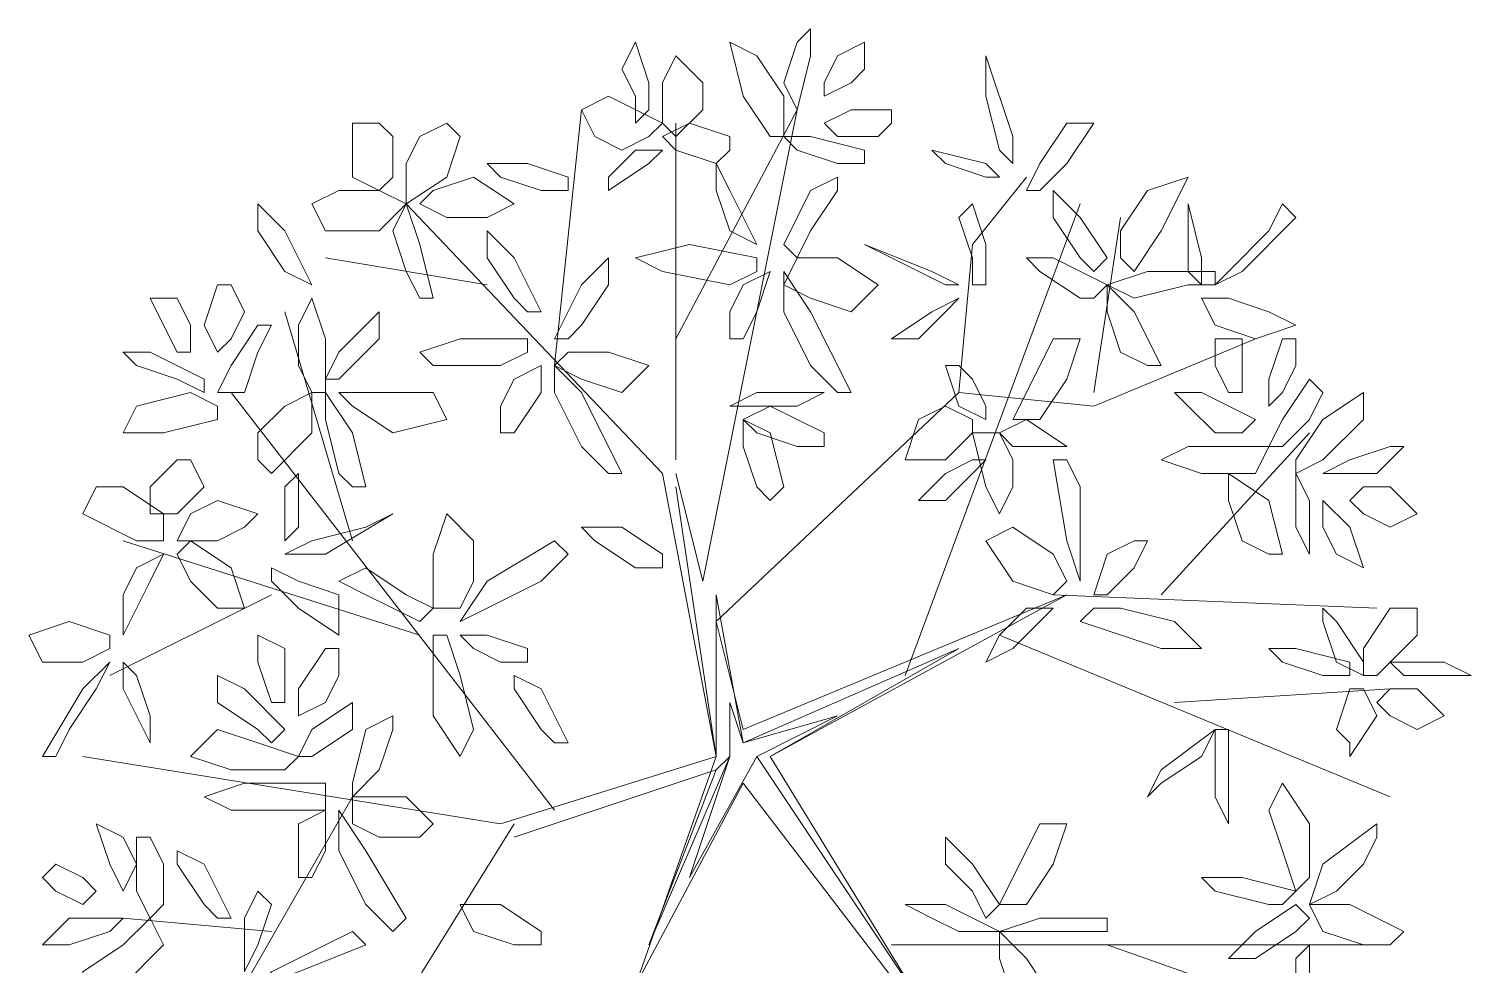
# Model space of a CAD drawing. Header units: millimetres. Extents: x 2576 to 2719, y 1757 to 1977.
# Drawn here: x 2612.055 to 2615.077, y 1818.98 to 1820.942 of the extents above; entities that cross this region are included whole.
import ezdxf

# ---------------------------------------------------------------- set-up
doc = ezdxf.new("R2010")
doc.units = ezdxf.units.MM
doc.layers.add('PDF_0', color=7, linetype='Continuous')

msp = doc.modelspace()

# ---------------------------------------------------------------- linework, layer by layer
at = {"layer": 'PDF_0', "lineweight": 9}
for points in [[(2613.6365, 1820.8294), (2613.6647, 1820.7729), (2613.6929, 1820.8859), (2613.6929, 1820.9424), (2613.6647, 1820.9141)], [(2613.3258, 1820.7447), (2613.3541, 1820.7729), (2613.3541, 1820.8294), (2613.3258, 1820.9141), (2613.2976, 1820.8576), (2613.3258, 1820.8012)], [(2613.6365, 1820.7164), (2613.6082, 1820.7164), (2613.5517, 1820.8012), (2613.5235, 1820.9141), (2613.58, 1820.8859), (2613.6365, 1820.8012)], [(2613.7212, 1820.8012), (2613.7212, 1820.8294), (2613.7494, 1820.8859), (2613.8059, 1820.9141), (2613.8059, 1820.8576), (2613.7776, 1820.8294)], [(2613.4105, 1820.7164), (2613.3823, 1820.7447), (2613.3823, 1820.8294), (2613.4105, 1820.8859), (2613.467, 1820.8294), (2613.467, 1820.7729)], [(2614.06, 1820.8012), (2614.0883, 1820.6882), (2614.1165, 1820.66), (2614.1165, 1820.7164), (2614.06, 1820.8859), (2614.06, 1820.8576)], [(2613.2976, 1820.6882), (2613.2411, 1820.7164), (2613.2129, 1820.7729), (2613.2693, 1820.8012), (2613.3823, 1820.7447), (2613.3541, 1820.7164)], [(2613.8341, 1820.7164), (2613.7494, 1820.7164), (2613.7212, 1820.7447), (2613.7776, 1820.7729), (2613.8624, 1820.7729), (2613.8624, 1820.7447)], [(2612.8175, 1820.7164), (2612.8175, 1820.6317), (2612.7893, 1820.6035), (2612.7328, 1820.6317), (2612.7328, 1820.7447), (2612.7893, 1820.7447)], [(2612.9305, 1820.7447), (2612.9587, 1820.7164), (2612.9305, 1820.6317), (2612.8457, 1820.5752), (2612.8457, 1820.66), (2612.874, 1820.7164)], [(2613.4953, 1820.66), (2613.4105, 1820.6882), (2613.3823, 1820.7164), (2613.4388, 1820.7447), (2613.5235, 1820.7164), (2613.5235, 1820.6882)], [(2614.1448, 1820.6035), (2614.173, 1820.6035), (2614.2295, 1820.66), (2614.286, 1820.7447), (2614.2295, 1820.7447), (2614.173, 1820.66)], [(2613.7494, 1820.66), (2613.6647, 1820.6882), (2613.6365, 1820.7164), (2613.6929, 1820.7164), (2613.8059, 1820.6882), (2613.8059, 1820.66)], [(2613.2693, 1820.6317), (2613.2693, 1820.6035), (2613.3541, 1820.66), (2613.3823, 1820.6882), (2613.3258, 1820.6882)], [(2613.9753, 1820.66), (2613.9471, 1820.6882), (2614.06, 1820.66), (2614.0883, 1820.6317), (2614.06, 1820.6317)], [(2612.874, 1820.5752), (2612.9022, 1820.6035), (2612.9869, 1820.6317), (2613.0717, 1820.5752), (2613.0152, 1820.547), (2612.9305, 1820.547)], [(2613.1281, 1820.6035), (2613.0434, 1820.6317), (2613.0152, 1820.66), (2613.0999, 1820.66), (2613.1846, 1820.6317), (2613.1846, 1820.6035)], [(2613.5235, 1820.5188), (2613.58, 1820.4905), (2613.5235, 1820.6035), (2613.4953, 1820.66), (2613.4953, 1820.6035)], [(2613.6929, 1820.5188), (2613.7494, 1820.6035), (2613.7494, 1820.6317), (2613.6929, 1820.6035), (2613.6365, 1820.4905), (2613.6647, 1820.4623)], [(2614.3424, 1820.4623), (2614.3707, 1820.434), (2614.4272, 1820.5188), (2614.4836, 1820.6317), (2614.3989, 1820.6035), (2614.3424, 1820.5188)], [(2612.7045, 1820.6035), (2612.7893, 1820.6035), (2612.8457, 1820.5752), (2612.7893, 1820.5188), (2612.6763, 1820.5188), (2612.6481, 1820.5752)], [(2614.2577, 1820.4623), (2614.2012, 1820.547), (2614.2012, 1820.6035), (2614.2577, 1820.547), (2614.3142, 1820.4623), (2614.286, 1820.434)], [(2612.5916, 1820.434), (2612.6481, 1820.4058), (2612.5916, 1820.5188), (2612.5351, 1820.5752), (2612.5351, 1820.5188)], [(2612.8457, 1820.434), (2612.8175, 1820.5188), (2612.8457, 1820.5752), (2612.874, 1820.4905), (2612.9022, 1820.3776), (2612.874, 1820.3776)], [(2614.0318, 1820.4058), (2614.06, 1820.4058), (2614.06, 1820.4905), (2614.0318, 1820.5752), (2614.0036, 1820.547), (2614.0318, 1820.4623)], [(2614.4836, 1820.5188), (2614.4836, 1820.5752), (2614.5119, 1820.4623), (2614.5119, 1820.4058), (2614.4836, 1820.434)], [(2614.6531, 1820.5188), (2614.5684, 1820.434), (2614.5401, 1820.4058), (2614.5966, 1820.434), (2614.7096, 1820.547), (2614.6813, 1820.5752)], [(2613.0717, 1820.3776), (2613.0152, 1820.4623), (2613.0152, 1820.5188), (2613.0717, 1820.4623), (2613.1281, 1820.3493), (2613.0999, 1820.3493)], [(2613.5235, 1820.4058), (2613.3823, 1820.434), (2613.3258, 1820.4623), (2613.4388, 1820.4905), (2613.58, 1820.4623), (2613.58, 1820.434)], [(2613.8624, 1820.4623), (2613.8059, 1820.4905), (2613.9471, 1820.434), (2614.0036, 1820.4058), (2613.9753, 1820.4058)], [(2613.2129, 1820.3211), (2613.2693, 1820.4058), (2613.2693, 1820.4623), (2613.2129, 1820.4058), (2613.1564, 1820.2928), (2613.1846, 1820.2928)], [(2613.6365, 1820.4058), (2613.6647, 1820.4623), (2613.7494, 1820.4623), (2613.8341, 1820.4058), (2613.7776, 1820.3493), (2613.6929, 1820.3776)], [(2614.2577, 1820.3776), (2614.173, 1820.434), (2614.1448, 1820.4623), (2614.2012, 1820.4623), (2614.3142, 1820.4058), (2614.286, 1820.3776)], [(2613.5235, 1820.2928), (2613.5517, 1820.2928), (2613.58, 1820.3493), (2613.6082, 1820.434), (2613.5517, 1820.4058), (2613.5235, 1820.3493)], [(2613.6929, 1820.2364), (2613.6365, 1820.3493), (2613.6365, 1820.434), (2613.6929, 1820.3493), (2613.7776, 1820.1799), (2613.7494, 1820.1799)], [(2614.4836, 1820.4058), (2614.3707, 1820.3776), (2614.3142, 1820.4058), (2614.3989, 1820.434), (2614.5401, 1820.434), (2614.5401, 1820.4058)], [(2612.5069, 1820.3493), (2612.4786, 1820.2928), (2612.4504, 1820.2646), (2612.4221, 1820.3211), (2612.4504, 1820.4058), (2612.4786, 1820.4058)], [(2614.3424, 1820.2646), (2614.3142, 1820.3493), (2614.3142, 1820.4058), (2614.3707, 1820.3493), (2614.4272, 1820.2364), (2614.3989, 1820.2364)], [(2612.3939, 1820.2646), (2612.3657, 1820.2646), (2612.3374, 1820.3211), (2612.3092, 1820.3776), (2612.3657, 1820.3776), (2612.3939, 1820.3211)], [(2612.6198, 1820.2364), (2612.6198, 1820.3211), (2612.6481, 1820.3776), (2612.6763, 1820.2928), (2612.6763, 1820.1799), (2612.6481, 1820.1799)], [(2613.9188, 1820.2928), (2613.9753, 1820.3493), (2614.0036, 1820.3776), (2613.9471, 1820.3493), (2613.8624, 1820.2928), (2613.8906, 1820.2928)], [(2614.5119, 1820.3776), (2614.5401, 1820.3211), (2614.6248, 1820.2928), (2614.7096, 1820.3211), (2614.6531, 1820.3493), (2614.5684, 1820.3776)], [(2612.7045, 1820.2646), (2612.761, 1820.3211), (2612.7893, 1820.3493), (2612.7893, 1820.2928), (2612.7045, 1820.2081), (2612.6763, 1820.2081)], [(2612.5351, 1820.2646), (2612.5069, 1820.1799), (2612.4504, 1820.1799), (2612.4786, 1820.2364), (2612.5351, 1820.3211), (2612.5633, 1820.3211)], [(2613.0434, 1820.2364), (2612.9022, 1820.2364), (2612.874, 1820.2646), (2612.9587, 1820.2928), (2613.0999, 1820.2928), (2613.0999, 1820.2646)], [(2614.1165, 1820.1234), (2614.173, 1820.1234), (2614.2295, 1820.2081), (2614.2577, 1820.2928), (2614.2012, 1820.2928), (2614.1448, 1820.1799)], [(2614.5966, 1820.1799), (2614.5684, 1820.1799), (2614.5401, 1820.2364), (2614.5401, 1820.2928), (2614.5966, 1820.2928), (2614.5966, 1820.2364)], [(2614.7096, 1820.2364), (2614.6813, 1820.1799), (2614.6531, 1820.1516), (2614.6531, 1820.2081), (2614.6813, 1820.2928), (2614.7096, 1820.2928)], [(2612.3657, 1820.2081), (2612.2809, 1820.2364), (2612.2527, 1820.2646), (2612.3092, 1820.2646), (2612.4221, 1820.2081), (2612.4221, 1820.1799)], [(2613.1564, 1820.2364), (2613.1846, 1820.2646), (2613.2693, 1820.2646), (2613.3541, 1820.2364), (2613.2976, 1820.1799), (2613.2129, 1820.2081)], [(2613.0434, 1820.0952), (2613.0717, 1820.0952), (2613.1281, 1820.1799), (2613.1281, 1820.2364), (2613.0717, 1820.2081), (2613.0434, 1820.1516)], [(2613.2129, 1820.0669), (2613.1564, 1820.1799), (2613.1564, 1820.2364), (2613.2129, 1820.1799), (2613.2976, 1820.0104), (2613.2693, 1820.0104)], [(2614.0318, 1820.2081), (2614.06, 1820.1516), (2614.06, 1820.1234), (2614.0036, 1820.1516), (2613.9753, 1820.2364), (2614.0036, 1820.2364)], [(2614.7378, 1820.1234), (2614.6813, 1820.0669), (2614.6531, 1820.0669), (2614.6813, 1820.1234), (2614.7378, 1820.2081), (2614.766, 1820.1799)], [(2612.4504, 1820.1516), (2612.4504, 1820.1234), (2612.3374, 1820.0952), (2612.2527, 1820.0952), (2612.2809, 1820.1516), (2612.3939, 1820.1799)], [(2612.5351, 1820.0952), (2612.5916, 1820.1516), (2612.6481, 1820.1799), (2612.6481, 1820.0952), (2612.5633, 1820.0104), (2612.5351, 1820.0387)], [(2612.7045, 1820.0104), (2612.6763, 1820.1234), (2612.6763, 1820.1799), (2612.7328, 1820.0952), (2612.761, 1819.9822), (2612.7328, 1819.9822)], [(2612.7045, 1820.1799), (2612.7328, 1820.1516), (2612.8175, 1820.0952), (2612.9305, 1820.1234), (2612.9022, 1820.1799), (2612.7893, 1820.1799)], [(2613.6647, 1820.1516), (2613.7212, 1820.1799), (2613.58, 1820.1799), (2613.5235, 1820.1516), (2613.5517, 1820.1516)], [(2614.5401, 1820.0952), (2614.4836, 1820.1516), (2614.4554, 1820.1799), (2614.5119, 1820.1799), (2614.6248, 1820.1234), (2614.5966, 1820.0952)], [(2614.7096, 1820.0104), (2614.7096, 1820.0387), (2614.766, 1820.1234), (2614.8508, 1820.1799), (2614.8508, 1820.1234), (2614.766, 1820.0387)], [(2613.6647, 1820.0669), (2613.58, 1820.0952), (2613.5517, 1820.1234), (2613.6082, 1820.1516), (2613.7212, 1820.0952), (2613.7212, 1820.0669)], [(2614.0318, 1820.1234), (2614.0318, 1820.0952), (2613.9753, 1820.0387), (2613.8906, 1820.0387), (2613.9188, 1820.1234), (2613.9753, 1820.1516)], [(2613.58, 1819.9822), (2613.5517, 1820.0669), (2613.5517, 1820.1234), (2613.6082, 1820.0952), (2613.6365, 1819.9822), (2613.6082, 1819.954)], [(2614.173, 1820.0669), (2614.2295, 1820.0669), (2614.1448, 1820.1234), (2614.0883, 1820.0952), (2614.1165, 1820.0669)], [(2614.1165, 1820.0387), (2614.1165, 1819.9822), (2614.0883, 1819.9257), (2614.06, 1819.9822), (2614.0318, 1820.0952), (2614.0883, 1820.0952)], [(2614.6531, 1820.0669), (2614.6248, 1820.0104), (2614.5119, 1820.0104), (2614.4272, 1820.0387), (2614.4836, 1820.0669), (2614.5684, 1820.0669)], [(2614.8225, 1820.0387), (2614.766, 1820.0104), (2614.879, 1820.0104), (2614.9355, 1820.0669), (2614.9072, 1820.0669)], [(2612.4221, 1819.9822), (2612.3657, 1819.9257), (2612.3092, 1819.9257), (2612.3092, 1819.9822), (2612.3657, 1820.0387), (2612.3939, 1820.0387)], [(2614.06, 1820.0387), (2614.0318, 1820.0387), (2613.9753, 1820.0104), (2613.9188, 1819.954), (2613.9753, 1819.954), (2614.0318, 1820.0104)], [(2614.2577, 1819.9822), (2614.2577, 1819.841), (2614.2577, 1819.7845), (2614.2295, 1819.8692), (2614.2012, 1820.0387), (2614.2295, 1820.0387)], [(2612.5916, 1819.9822), (2612.6198, 1820.0104), (2612.6198, 1819.8975), (2612.5916, 1819.8692), (2612.5916, 1819.8975)], [(2614.5966, 1819.8692), (2614.5684, 1819.954), (2614.5684, 1820.0104), (2614.6531, 1819.954), (2614.6813, 1819.841), (2614.6531, 1819.841)], [(2614.7096, 1819.8975), (2614.7378, 1819.841), (2614.7378, 1819.954), (2614.7096, 1820.0104), (2614.7096, 1819.9822)], [(2612.2527, 1819.9822), (2612.3374, 1819.9257), (2612.3374, 1819.8692), (2612.2809, 1819.8692), (2612.168, 1819.9257), (2612.1962, 1819.9822)], [(2614.8225, 1819.954), (2614.8508, 1819.9822), (2614.9072, 1819.9822), (2614.9637, 1819.9257), (2614.9072, 1819.8975), (2614.8508, 1819.9257)], [(2612.5351, 1819.9257), (2612.5069, 1819.8975), (2612.4504, 1819.8692), (2612.3657, 1819.8692), (2612.3939, 1819.9257), (2612.4504, 1819.954)], [(2614.7943, 1819.841), (2614.8508, 1819.8128), (2614.8225, 1819.8975), (2614.766, 1819.954), (2614.766, 1819.8975)], [(2612.761, 1819.8975), (2612.8175, 1819.9257), (2612.6763, 1819.841), (2612.5916, 1819.841), (2612.6481, 1819.8692)], [(2612.9587, 1819.728), (2612.9022, 1819.728), (2612.9022, 1819.841), (2612.9305, 1819.9257), (2612.9869, 1819.8692), (2612.9869, 1819.7845)], [(2613.3258, 1819.8128), (2613.2411, 1819.8692), (2613.2129, 1819.8975), (2613.2976, 1819.8975), (2613.3823, 1819.841), (2613.3823, 1819.8128)], [(2614.2295, 1819.7845), (2614.2012, 1819.7563), (2614.1165, 1819.7845), (2614.06, 1819.8692), (2614.1165, 1819.8975), (2614.2012, 1819.841)], [(2612.3657, 1819.841), (2612.3939, 1819.8692), (2612.4786, 1819.8128), (2612.5069, 1819.728), (2612.4504, 1819.728), (2612.3939, 1819.7845)], [(2613.1281, 1819.7845), (2613.0152, 1819.728), (2612.9587, 1819.6998), (2613.0152, 1819.7845), (2613.1564, 1819.8692), (2613.1846, 1819.841)], [(2614.3989, 1819.8692), (2614.3707, 1819.8692), (2614.3142, 1819.841), (2614.286, 1819.7563), (2614.3142, 1819.7563), (2614.3707, 1819.8128)], [(2612.2527, 1819.7563), (2612.2809, 1819.8128), (2612.3374, 1819.841), (2612.3092, 1819.7845), (2612.2527, 1819.6716), (2612.2527, 1819.6998)], [(2612.5633, 1819.8128), (2612.5633, 1819.7845), (2612.6198, 1819.728), (2612.7045, 1819.6716), (2612.7045, 1819.7563), (2612.6198, 1819.7845)], [(2612.8457, 1819.7563), (2612.761, 1819.8128), (2612.7045, 1819.7845), (2612.761, 1819.7563), (2612.874, 1819.6998), (2612.9022, 1819.728)], [(2614.1448, 1819.728), (2614.2012, 1819.728), (2614.1165, 1819.6433), (2614.06, 1819.6151), (2614.0883, 1819.6716)], [(2614.3424, 1819.728), (2614.4554, 1819.6998), (2614.5119, 1819.6433), (2614.4272, 1819.6433), (2614.2577, 1819.6998), (2614.286, 1819.728)], [(2614.7943, 1819.6998), (2614.8508, 1819.6151), (2614.8508, 1819.5868), (2614.7943, 1819.6151), (2614.766, 1819.6998), (2614.766, 1819.728)], [(2614.8508, 1819.6433), (2614.9072, 1819.728), (2614.9637, 1819.728), (2614.9637, 1819.6716), (2614.879, 1819.5868), (2614.8508, 1819.5868)], [(2612.2245, 1819.6433), (2612.2245, 1819.6716), (2612.1397, 1819.6998), (2612.055, 1819.6716), (2612.0833, 1819.6151), (2612.168, 1819.6151)], [(2612.5916, 1819.5304), (2612.5633, 1819.5304), (2612.5351, 1819.6151), (2612.5351, 1819.6716), (2612.5916, 1819.6433), (2612.5916, 1819.5868)], [(2612.9587, 1819.5868), (2612.9869, 1819.4739), (2612.9587, 1819.4174), (2612.9022, 1819.5021), (2612.9022, 1819.6716), (2612.9305, 1819.6716)], [(2613.0999, 1819.6151), (2613.0999, 1819.6433), (2613.0152, 1819.6716), (2612.9587, 1819.6716), (2612.9869, 1819.6433), (2613.0434, 1819.6151)], [(2612.7045, 1819.5868), (2612.6763, 1819.5304), (2612.6198, 1819.5021), (2612.6198, 1819.5586), (2612.6763, 1819.6433), (2612.7045, 1819.6433)], [(2614.766, 1819.5868), (2614.6813, 1819.6151), (2614.6531, 1819.6433), (2614.7096, 1819.6433), (2614.8225, 1819.6151), (2614.8225, 1819.5868)], [(2612.1397, 1819.4739), (2612.1962, 1819.5586), (2612.2245, 1819.6151), (2612.168, 1819.5586), (2612.0833, 1819.4174), (2612.1115, 1819.4174)], [(2612.3092, 1819.5021), (2612.2809, 1819.5868), (2612.2527, 1819.6151), (2612.2527, 1819.5586), (2612.3092, 1819.4457), (2612.3092, 1819.4739)], [(2614.9072, 1819.6151), (2614.9355, 1819.5868), (2614.992, 1819.5868), (2615.0767, 1819.5868), (2615.0202, 1819.6151), (2614.9637, 1819.6151)], [(2612.5351, 1819.4739), (2612.4504, 1819.5304), (2612.4504, 1819.5868), (2612.5069, 1819.5586), (2612.5916, 1819.4739), (2612.5633, 1819.4457)], [(2613.1281, 1819.4739), (2613.0717, 1819.5586), (2613.0717, 1819.5868), (2613.1281, 1819.5586), (2613.1846, 1819.4457), (2613.1564, 1819.4457)], [(2614.7943, 1819.4739), (2614.8225, 1819.5586), (2614.8508, 1819.5586), (2614.879, 1819.5021), (2614.8225, 1819.4174), (2614.8225, 1819.4457)], [(2614.879, 1819.5304), (2614.9072, 1819.5586), (2614.9637, 1819.5586), (2615.0202, 1819.5021), (2614.9637, 1819.4739), (2614.9072, 1819.5021)], [(2612.7328, 1819.4739), (2612.7328, 1819.5304), (2612.6481, 1819.4739), (2612.6198, 1819.4174), (2612.6481, 1819.4174)], [(2612.7893, 1819.3892), (2612.8175, 1819.4739), (2612.8175, 1819.5021), (2612.761, 1819.4739), (2612.7328, 1819.3609), (2612.7328, 1819.3327)], [(2612.6198, 1819.4174), (2612.5916, 1819.3892), (2612.4786, 1819.3892), (2612.3939, 1819.4174), (2612.4504, 1819.4739), (2612.5351, 1819.4457)], [(2614.5119, 1819.4174), (2614.5401, 1819.4739), (2614.4272, 1819.3892), (2614.3989, 1819.3327), (2614.4272, 1819.3609)], [(2614.5684, 1819.4174), (2614.5684, 1819.3045), (2614.5684, 1819.2762), (2614.5401, 1819.3327), (2614.5401, 1819.4739), (2614.5684, 1819.4739)], [(2612.5916, 1819.3045), (2612.4786, 1819.3045), (2612.4221, 1819.3327), (2612.5069, 1819.3609), (2612.6763, 1819.3609), (2612.6763, 1819.3045)], [(2612.7328, 1819.2762), (2612.7328, 1819.3327), (2612.8457, 1819.3327), (2612.9022, 1819.2762), (2612.874, 1819.248), (2612.7893, 1819.248)], [(2614.7096, 1819.135), (2614.7378, 1819.1633), (2614.7378, 1819.2762), (2614.6813, 1819.3609), (2614.6531, 1819.3045), (2614.6813, 1819.2197)], [(2612.6198, 1819.1633), (2612.6481, 1819.1633), (2612.6763, 1819.2197), (2612.6763, 1819.3045), (2612.6198, 1819.2762), (2612.6198, 1819.2197)], [(2612.761, 1819.1068), (2612.7045, 1819.2197), (2612.7045, 1819.3045), (2612.761, 1819.2197), (2612.8457, 1819.0785), (2612.8175, 1819.0503)], [(2612.2527, 1819.248), (2612.1962, 1819.2762), (2612.2245, 1819.1915), (2612.2527, 1819.135), (2612.2809, 1819.1915)], [(2614.0883, 1819.1068), (2614.1448, 1819.1068), (2614.2012, 1819.1915), (2614.2295, 1819.2762), (2614.173, 1819.2762), (2614.1165, 1819.1633)], [(2614.8508, 1819.1915), (2614.7943, 1819.135), (2614.7378, 1819.1068), (2614.766, 1819.1915), (2614.879, 1819.2762), (2614.879, 1819.248)], [(2612.3374, 1819.1915), (2612.3374, 1819.1068), (2612.3092, 1819.0785), (2612.2809, 1819.135), (2612.2809, 1819.248), (2612.3092, 1819.248)], [(2614.0318, 1819.135), (2613.9753, 1819.1915), (2613.9753, 1819.248), (2614.0318, 1819.1915), (2614.0883, 1819.1068), (2614.06, 1819.0785)], [(2612.4221, 1819.1068), (2612.3657, 1819.1915), (2612.3657, 1819.2197), (2612.4221, 1819.1915), (2612.4786, 1819.0785), (2612.4504, 1819.0785)], [(2612.1962, 1819.135), (2612.168, 1819.1068), (2612.1115, 1819.135), (2612.0833, 1819.1633), (2612.1115, 1819.1915), (2612.168, 1819.1633)], [(2614.6531, 1819.1068), (2614.5401, 1819.135), (2614.5119, 1819.1633), (2614.5966, 1819.1633), (2614.7096, 1819.135), (2614.6813, 1819.1068)], [(2612.5069, 1819.0785), (2612.5069, 1818.9938), (2612.5069, 1818.9656), (2612.5351, 1819.0221), (2612.5633, 1819.1068), (2612.5351, 1819.135)], [(2613.0717, 1819.0221), (2612.9869, 1819.0503), (2612.9587, 1819.1068), (2613.0434, 1819.1068), (2613.1281, 1819.0503), (2613.1281, 1819.0221)], [(2614.0036, 1819.0503), (2613.9471, 1819.0785), (2613.8906, 1819.1068), (2613.9753, 1819.1068), (2614.0883, 1819.0503), (2614.06, 1819.0503)], [(2614.7096, 1819.0503), (2614.6248, 1818.9938), (2614.5684, 1818.9938), (2614.6248, 1819.0503), (2614.7096, 1819.1068), (2614.7378, 1819.0785)], [(2614.8508, 1819.0221), (2614.766, 1819.0503), (2614.7378, 1819.1068), (2614.8225, 1819.1068), (2614.9355, 1819.0503), (2614.9072, 1819.0221)], [(2612.2245, 1819.0503), (2612.2527, 1819.0785), (2612.1397, 1819.0785), (2612.0833, 1819.0221), (2612.1397, 1819.0221)], [(2612.3092, 1819.0785), (2612.3374, 1819.0221), (2612.2527, 1818.9373), (2612.168, 1818.9091), (2612.168, 1818.9656), (2612.2527, 1819.0221)], [(2614.2577, 1819.0503), (2614.1448, 1819.0503), (2614.0883, 1819.0503), (2614.173, 1819.0785), (2614.3142, 1819.0785), (2614.3142, 1819.0503)], [(2612.6763, 1819.0221), (2612.5633, 1818.9656), (2612.5351, 1818.9373), (2612.6198, 1818.9656), (2612.761, 1819.0221), (2612.7328, 1819.0503)], [(2614.1165, 1818.9091), (2614.0883, 1818.9938), (2614.0883, 1819.0503), (2614.1448, 1818.9938), (2614.2012, 1818.9091), (2614.173, 1818.8809)], [(2614.7378, 1818.9656), (2614.766, 1818.8809), (2614.7378, 1818.8526), (2614.7096, 1818.9091), (2614.7096, 1818.9938), (2614.7378, 1819.0221)]]:
    msp.add_lwpolyline(points, close=True, dxfattribs=at)
for points in [[(2613.1564, 1820.2364), (2613.2129, 1820.7729)], [(2613.4105, 1820.2928), (2613.6647, 1820.7729), (2613.467, 1819.7845), (2613.4105, 1820.0104)], [(2613.4105, 1820.0387), (2613.4105, 1820.7447)], [(2614.1448, 1820.6317), (2614.0318, 1820.4905), (2614.0036, 1820.1799), (2614.286, 1820.1516), (2614.6248, 1820.2928)], [(2613.4953, 1819.4174), (2613.3823, 1820.0104), (2612.8457, 1820.5752)], [(2613.8906, 1819.5868), (2614.2577, 1820.5752)], [(2614.286, 1820.1799), (2614.3424, 1820.547)], [(2613.0152, 1820.4058), (2612.6763, 1820.4623)], [(2612.7328, 1819.8692), (2612.5916, 1820.3493)], [(2613.1564, 1819.3045), (2612.4786, 1820.1799)], [(2613.4105, 1819.9822), (2613.4953, 1819.4174), (2613.4953, 1819.7563), (2613.5517, 1819.4457), (2614.0036, 1819.6433), (2613.6082, 1819.4174), (2614.2295, 1819.7563), (2613.5517, 1819.4739), (2613.4953, 1819.6998), (2614.0036, 1820.1799)], [(2614.4272, 1819.7563), (2614.7378, 1820.0952)], [(2612.874, 1819.6716), (2612.2527, 1819.8692)], [(2612.5633, 1819.7563), (2612.2245, 1819.5868)], [(2614.2012, 1819.7563), (2614.879, 1819.728)], [(2614.0883, 1819.6716), (2614.9072, 1819.3327)], [(2614.4554, 1819.5304), (2614.9072, 1819.5586)], [(2613.58, 1819.4174), (2613.4388, 1819.1633), (2613.5235, 1819.4174), (2613.3541, 1819.0221), (2613.4953, 1819.3892), (2613.5235, 1819.4174), (2613.5235, 1819.5304), (2613.5517, 1819.4457), (2613.7494, 1819.5021), (2613.58, 1819.4174), (2613.9188, 1818.9091), (2613.6082, 1819.4174), (2613.9188, 1818.9091), (2614.1165, 1818.8244)], [(2614.5684, 1818.4855), (2614.3142, 1818.5702), (2614.1165, 1818.8244), (2613.9188, 1818.8809), (2613.5517, 1819.3609), (2613.3258, 1818.9373), (2613.4953, 1819.4174), (2613.0434, 1819.2762), (2612.168, 1819.4174)], [(2613.4953, 1819.3892), (2613.0717, 1819.248)], [(2612.7328, 1819.3327), (2612.3939, 1818.7397)], [(2613.0717, 1819.2762), (2612.5633, 1818.4573)], [(2612.5633, 1819.0503), (2612.2527, 1819.0785)], [(2613.8624, 1819.0221), (2614.879, 1819.0221)], [(2614.3142, 1819.0221), (2614.7943, 1818.8526)]]:
    msp.add_lwpolyline(points, dxfattribs=at)

doc.saveas('drawing.dxf')
